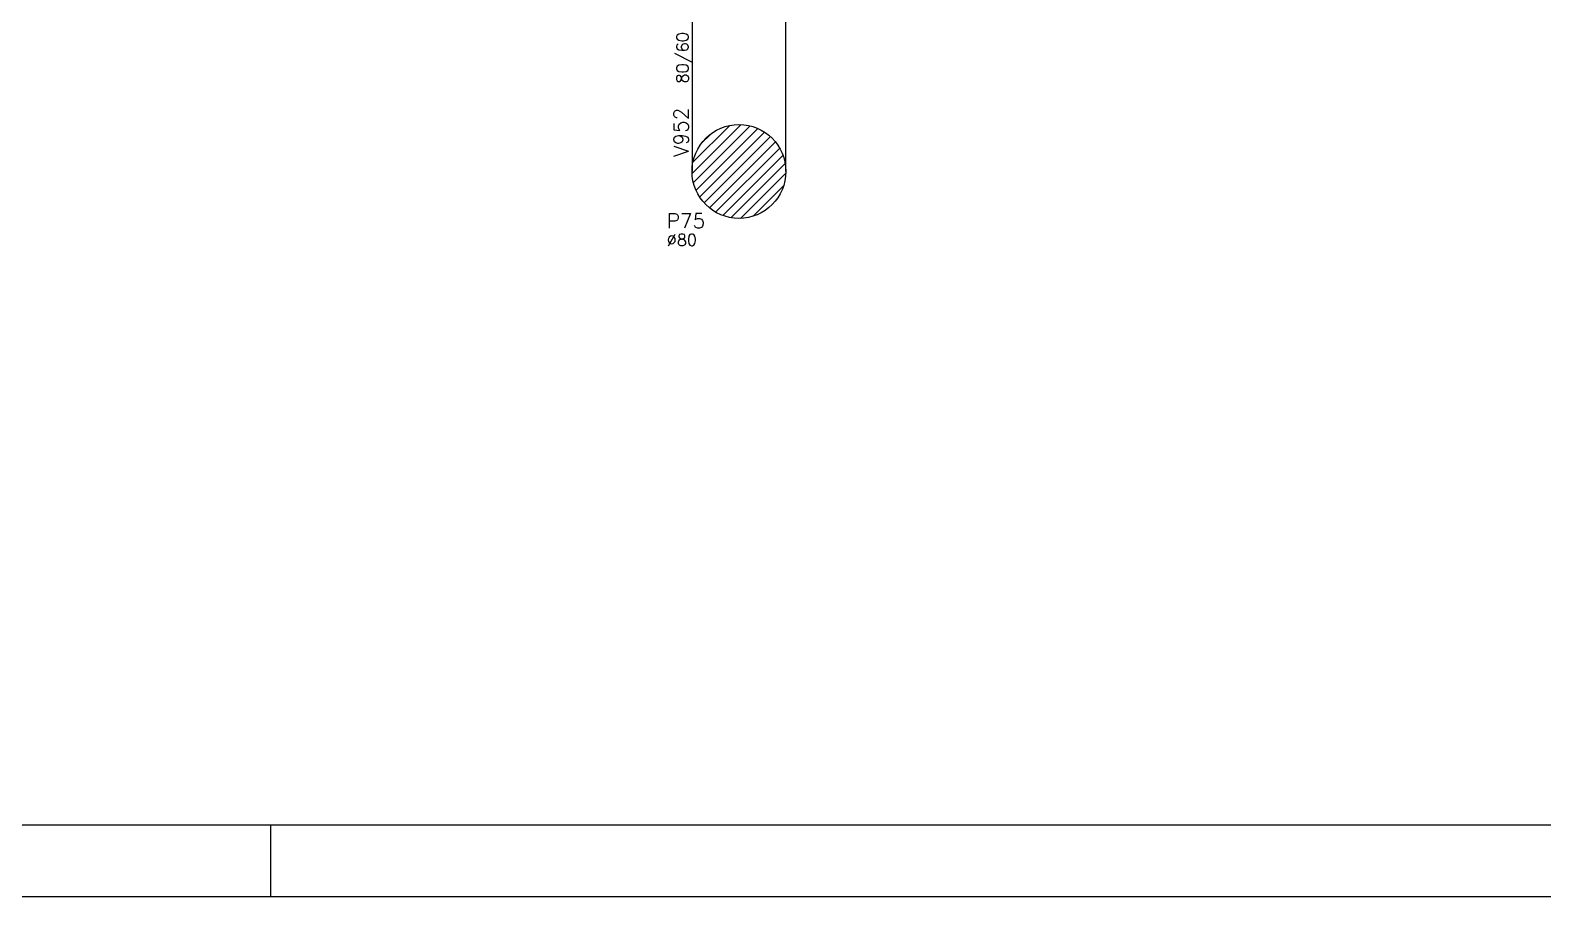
# Model space of a CAD drawing. Extents: x 1860 to 8661, y -614 to 3008.
# Drawn here: x 3945 to 5235, y -614 to 125 of the extents above; entities that cross this region are included whole.
import ezdxf

# ---------------------------------------------------------------- set-up
doc = ezdxf.new("R2010")
doc.units = 0
for name, color, linetype in [('F-PILARES-DIM', 172, 'Continuous'), ('F-PILARES-HACH', 174, 'Continuous'), ('F-PILARES-NOME', 170, 'Continuous'), ('F-PILARES-S', 170, 'Continuous'), ('F-VIGAS', 3, 'Continuous'), ('F-VIGAS-DIM', 2, 'Continuous'), ('F-VIGAS-NOME', 4, 'Continuous')]:
    doc.layers.add(name, color=color, linetype=linetype)
doc.layers.add('FOLHA', color=255, linetype='Continuous', lineweight=5)
doc.styles.add('MCP', font='romans.shx')

msp = doc.modelspace()

# ---------------------------------------------------------------- hatches: boundary and pattern name
at = {"layer": 'F-PILARES-HACH', "linetype": 'Continuous'}
h = msp.add_hatch(dxfattribs=at)
h.set_pattern_fill('ANSI31', color=256, scale=50)
h.set_pattern_definition([(45, (3943.9025, 488.975), (-4.419417, 4.419417), [])])
edge = h.paths.add_edge_path()
edge.add_arc((4549.4, 4.47), 40, 0, 360)

# ---------------------------------------------------------------- linework, layer by layer
at = {"color": 30}
msp.add_line((8600.49, -552.63), (2012.11, -552.63), dxfattribs=at)
at = {"layer": 'F-PILARES-S', "linetype": 'Continuous'}
msp.add_circle((4549.4, 4.47), 40, dxfattribs=at)
at = {"layer": 'F-VIGAS'}
for points in [[(4509.4, 464.97), (4509.4, 4.47)], [(4589.4, 4.47), (4589.4, 474.47)]]:
    msp.add_lwpolyline(points, dxfattribs=at)
at = {"layer": 'FOLHA'}
for p, q in [((4150.13, -552.63), (4150.13, -613.6)), ((8661.45, -613.6), (1859.7, -613.6))]:
    msp.add_line(p, q, dxfattribs=at)

# ---------------------------------------------------------------- texts
at = {"layer": 'F-PILARES-DIM', "linetype": 'Continuous', "style": 'MCP'}
msp.add_text('%%c80', height=10, dxfattribs=at).set_placement((4487.87, -58.85))
at = {"layer": 'F-PILARES-NOME', "linetype": 'Continuous', "style": 'MCP'}
msp.add_text('P75', height=12.5, dxfattribs=at).set_placement((4487.87, -43.85))
at = {"layer": 'F-VIGAS-DIM', "linetype": 'Continuous', "style": 'MCP'}
msp.add_text('80/60', height=10, rotation=90, dxfattribs=at).set_placement((4506.28, 79.47))
at = {"layer": 'F-VIGAS-NOME', "linetype": 'Continuous', "style": 'MCP'}
msp.add_text('V952', height=12.5, rotation=90, dxfattribs=at).set_placement((4506.28, 16.97))

doc.saveas('drawing.dxf')
